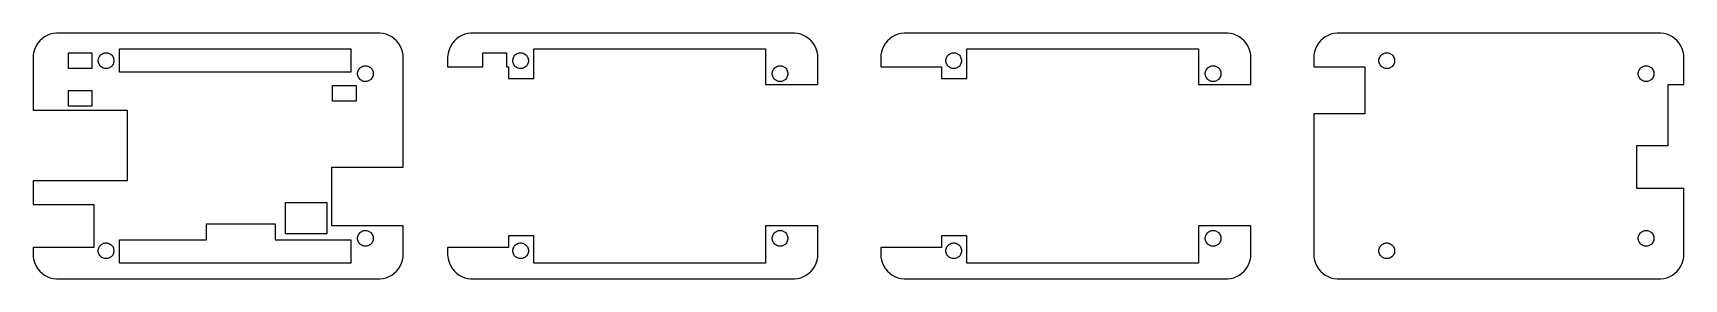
# Model space of a CAD drawing. Header units: metres. Extents: x 0 to 421, y 0 to 63.
import ezdxf

# ---------------------------------------------------------------- set-up
doc = ezdxf.new("R2010")
doc.units = ezdxf.units.M

msp = doc.modelspace()

# ---------------------------------------------------------------- linework, layer by layer
for p, q in [((0.78545, 59.3191), (0.44591, 58.5976)), ((1.21274, 59.9924), (0.78545, 59.3191)), ((1.72104, 60.6069), (1.21274, 59.9924)), ((2.30235, 61.1528), (1.72104, 60.6069)), ((2.94749, 61.6215), (2.30235, 61.1528)), ((3.6463, 62.0056), (2.94749, 61.6215)), ((4.38774, 62.2992), (3.6463, 62.0056)), ((5.16013, 62.4975), (4.38774, 62.2992)), ((5.95128, 62.5975), (5.16013, 62.4975)), ((88.4087, 62.5975), (5.95128, 62.5975)), ((89.1999, 62.4975), (88.4087, 62.5975)), ((89.9723, 62.2992), (89.1999, 62.4975)), ((90.7137, 62.0056), (89.9723, 62.2992)), ((91.4125, 61.6215), (90.7137, 62.0056)), ((92.0576, 61.1528), (91.4125, 61.6215)), ((92.6389, 60.6069), (92.0576, 61.1528)), ((93.1472, 59.9924), (92.6389, 60.6069)), ((93.5745, 59.3191), (93.1472, 59.9924)), ((93.9141, 58.5976), (93.5745, 59.3191)), ((106.445, 59.3191), (106.106, 58.5976)), ((106.873, 59.9924), (106.445, 59.3191)), ((107.381, 60.6069), (106.873, 59.9924)), ((107.962, 61.1528), (107.381, 60.6069)), ((108.607, 61.6215), (107.962, 61.1528)), ((109.306, 62.0056), (108.607, 61.6215)), ((110.048, 62.2992), (109.306, 62.0056)), ((110.82, 62.4975), (110.048, 62.2992)), ((111.611, 62.5975), (110.82, 62.4975)), ((194.069, 62.5975), (111.611, 62.5975)), ((194.86, 62.4975), (194.069, 62.5975)), ((195.632, 62.2992), (194.86, 62.4975)), ((196.374, 62.0056), (195.632, 62.2992)), ((197.072, 61.6215), (196.374, 62.0056)), ((197.718, 61.1528), (197.072, 61.6215)), ((198.299, 60.6069), (197.718, 61.1528)), ((198.807, 59.9924), (198.299, 60.6069)), ((199.235, 59.3191), (198.807, 59.9924)), ((199.574, 58.5976), (199.235, 59.3191)), ((216.805, 59.3191), (216.466, 58.5976)), ((217.233, 59.9924), (216.805, 59.3191)), ((217.741, 60.6069), (217.233, 59.9924)), ((218.322, 61.1528), (217.741, 60.6069)), ((218.967, 61.6215), (218.322, 61.1528)), ((219.666, 62.0056), (218.967, 61.6215)), ((220.408, 62.2992), (219.666, 62.0056)), ((221.18, 62.4975), (220.408, 62.2992)), ((221.971, 62.5975), (221.18, 62.4975)), ((304.429, 62.5975), (221.971, 62.5975)), ((305.22, 62.4975), (304.429, 62.5975)), ((305.992, 62.2992), (305.22, 62.4975)), ((306.734, 62.0056), (305.992, 62.2992)), ((307.432, 61.6215), (306.734, 62.0056)), ((308.078, 61.1528), (307.432, 61.6215)), ((308.659, 60.6069), (308.078, 61.1528)), ((309.167, 59.9924), (308.659, 60.6069)), ((309.595, 59.3191), (309.167, 59.9924)), ((309.934, 58.5976), (309.595, 59.3191)), ((327.165, 59.3191), (326.826, 58.5976)), ((327.593, 59.9924), (327.165, 59.3191)), ((328.101, 60.6069), (327.593, 59.9924)), ((328.682, 61.1528), (328.101, 60.6069)), ((329.327, 61.6215), (328.682, 61.1528)), ((330.026, 62.0056), (329.327, 61.6215)), ((330.768, 62.2992), (330.026, 62.0056)), ((331.54, 62.4975), (330.768, 62.2992)), ((332.331, 62.5975), (331.54, 62.4975)), ((414.789, 62.5975), (332.331, 62.5975)), ((415.58, 62.4975), (414.789, 62.5975)), ((416.352, 62.2992), (415.58, 62.4975)), ((417.094, 62.0056), (416.352, 62.2992)), ((417.792, 61.6215), (417.094, 62.0056)), ((418.438, 61.1528), (417.792, 61.6215)), ((419.019, 60.6069), (418.438, 61.1528)), ((419.527, 59.9924), (419.019, 60.6069)), ((419.955, 59.3191), (419.527, 59.9924)), ((420.294, 58.5976), (419.955, 59.3191)), ((0.05006, 57.0559), (0, 56.26)), ((0, 56.26), (0, 43)), ((0.19949, 57.8392), (0.05006, 57.0559)), ((0.44591, 58.5976), (0.19949, 57.8392)), ((9, 53.57), (9, 57.57)), ((9, 57.57), (15, 57.57)), ((15, 57.57), (15, 53.57)), ((16.61, 55.57), (16.6258, 55.8207)), ((16.6258, 55.3193), (16.61, 55.57)), ((16.6258, 55.8207), (16.6728, 56.0674)), ((16.6728, 55.0726), (16.6258, 55.3193)), ((16.6728, 56.0674), (16.7504, 56.3062)), ((16.7504, 54.8337), (16.6728, 55.0726)), ((16.7504, 56.3062), (16.8574, 56.5335)), ((16.8574, 54.6065), (16.7504, 54.8337)), ((16.8574, 56.5335), (16.992, 56.7456)), ((16.992, 56.7456), (17.1521, 56.9391)), ((17.1521, 56.9391), (17.3351, 57.111)), ((17.3351, 57.111), (17.5383, 57.2587)), ((17.5383, 57.2587), (17.7584, 57.3797)), ((17.7584, 57.3797), (17.992, 57.4721)), ((17.992, 57.4721), (18.2352, 57.5346)), ((18.2352, 57.5346), (18.4844, 57.566)), ((18.4844, 57.566), (18.7356, 57.566)), ((18.7356, 57.566), (18.9848, 57.5346)), ((18.9848, 57.5346), (19.228, 57.4721)), ((19.228, 57.4721), (19.4615, 57.3797)), ((19.4615, 57.3797), (19.6816, 57.2587)), ((19.6816, 57.2587), (19.8848, 57.111)), ((19.8848, 57.111), (20.0679, 56.9391)), ((20.0679, 56.9391), (20.228, 56.7456)), ((20.228, 56.7456), (20.3626, 56.5335)), ((20.3626, 56.5335), (20.4695, 56.3062)), ((20.4695, 54.8337), (20.3626, 54.6065)), ((20.4695, 56.3062), (20.5472, 56.0674)), ((20.5472, 55.0726), (20.4695, 54.8337)), ((20.5472, 56.0674), (20.5942, 55.8207)), ((20.5942, 55.3193), (20.5472, 55.0726)), ((20.5942, 55.8207), (20.61, 55.57)), ((20.61, 55.57), (20.5942, 55.3193)), ((22, 52.61), (22, 58.61)), ((22, 58.61), (81, 58.61)), ((81, 58.61), (81, 52.61)), ((94.1605, 57.8392), (93.9141, 58.5976)), ((94.3099, 57.0559), (94.1605, 57.8392)), ((94.36, 56.26), (94.3099, 57.0559)), ((94.36, 28.5), (94.36, 56.26)), ((105.71, 57.0559), (105.66, 56.26)), ((105.66, 56.26), (105.66, 54)), ((105.859, 57.8392), (105.71, 57.0559)), ((106.106, 58.5976), (105.859, 57.8392)), ((114.66, 54), (114.66, 57.57)), ((114.66, 57.57), (120.66, 57.57)), ((120.66, 57.57), (120.66, 54)), ((122.27, 55.57), (122.286, 55.8207)), ((122.286, 55.3193), (122.27, 55.57)), ((122.286, 55.8207), (122.333, 56.0674)), ((122.333, 55.0726), (122.286, 55.3193)), ((122.333, 56.0674), (122.41, 56.3062)), ((122.41, 54.8337), (122.333, 55.0726)), ((122.41, 56.3062), (122.517, 56.5335)), ((122.517, 54.6065), (122.41, 54.8337)), ((122.517, 56.5335), (122.652, 56.7456)), ((122.652, 56.7456), (122.812, 56.9391)), ((122.812, 56.9391), (122.995, 57.111)), ((122.995, 57.111), (123.198, 57.2587)), ((123.198, 57.2587), (123.418, 57.3797)), ((123.418, 57.3797), (123.652, 57.4721)), ((123.652, 57.4721), (123.895, 57.5346)), ((123.895, 57.5346), (124.144, 57.566)), ((124.144, 57.566), (124.396, 57.566)), ((124.396, 57.566), (124.645, 57.5346)), ((124.645, 57.5346), (124.888, 57.4721)), ((124.888, 57.4721), (125.122, 57.3797)), ((125.122, 57.3797), (125.342, 57.2587)), ((125.342, 57.2587), (125.545, 57.111)), ((125.545, 57.111), (125.728, 56.9391)), ((125.728, 56.9391), (125.888, 56.7456)), ((125.888, 56.7456), (126.023, 56.5335)), ((126.023, 56.5335), (126.13, 56.3062)), ((126.13, 54.8337), (126.023, 54.6065)), ((126.13, 56.3062), (126.207, 56.0674)), ((126.207, 55.0726), (126.13, 54.8337)), ((126.207, 56.0674), (126.254, 55.8207)), ((126.254, 55.3193), (126.207, 55.0726)), ((126.254, 55.8207), (126.27, 55.57)), ((126.27, 55.57), (126.254, 55.3193)), ((127.66, 51), (127.66, 58.61)), ((127.66, 58.61), (186.66, 58.61)), ((186.66, 58.61), (186.66, 49.5)), ((199.82, 57.8392), (199.574, 58.5976)), ((199.97, 57.0559), (199.82, 57.8392)), ((200.02, 56.26), (199.97, 57.0559)), ((200.02, 49.5), (200.02, 56.26)), ((216.07, 57.0559), (216.02, 56.26)), ((216.02, 56.26), (216.02, 54)), ((216.219, 57.8392), (216.07, 57.0559)), ((216.466, 58.5976), (216.219, 57.8392)), ((232.63, 55.57), (232.646, 55.8207)), ((232.646, 55.3193), (232.63, 55.57)), ((232.646, 55.8207), (232.693, 56.0674)), ((232.693, 55.0726), (232.646, 55.3193)), ((232.693, 56.0674), (232.77, 56.3062)), ((232.77, 54.8337), (232.693, 55.0726)), ((232.77, 56.3062), (232.877, 56.5335)), ((232.877, 54.6065), (232.77, 54.8337)), ((232.877, 56.5335), (233.012, 56.7456)), ((233.012, 56.7456), (233.172, 56.9391)), ((233.172, 56.9391), (233.355, 57.111)), ((233.355, 57.111), (233.558, 57.2587)), ((233.558, 57.2587), (233.778, 57.3797)), ((233.778, 57.3797), (234.012, 57.4721)), ((234.012, 57.4721), (234.255, 57.5346)), ((234.255, 57.5346), (234.504, 57.566)), ((234.504, 57.566), (234.756, 57.566)), ((234.756, 57.566), (235.005, 57.5346)), ((235.005, 57.5346), (235.248, 57.4721)), ((235.248, 57.4721), (235.482, 57.3797)), ((235.482, 57.3797), (235.702, 57.2587)), ((235.702, 57.2587), (235.905, 57.111)), ((235.905, 57.111), (236.088, 56.9391)), ((236.088, 56.9391), (236.248, 56.7456)), ((236.248, 56.7456), (236.383, 56.5335)), ((236.383, 56.5335), (236.49, 56.3062)), ((236.49, 54.8337), (236.383, 54.6065)), ((236.49, 56.3062), (236.567, 56.0674)), ((236.567, 55.0726), (236.49, 54.8337)), ((236.567, 56.0674), (236.614, 55.8207)), ((236.614, 55.3193), (236.567, 55.0726)), ((236.614, 55.8207), (236.63, 55.57)), ((236.63, 55.57), (236.614, 55.3193)), ((238.02, 51), (238.02, 58.61)), ((238.02, 58.61), (297.02, 58.61)), ((297.02, 58.61), (297.02, 49.5)), ((310.18, 57.8392), (309.934, 58.5976)), ((310.33, 57.0559), (310.18, 57.8392)), ((310.38, 56.26), (310.33, 57.0559)), ((310.38, 49.5), (310.38, 56.26)), ((326.43, 57.0559), (326.38, 56.26)), ((326.38, 56.26), (326.38, 54)), ((326.579, 57.8392), (326.43, 57.0559)), ((326.826, 58.5976), (326.579, 57.8392)), ((342.99, 55.57), (343.006, 55.8207)), ((343.006, 55.3193), (342.99, 55.57)), ((343.006, 55.8207), (343.053, 56.0674)), ((343.053, 55.0726), (343.006, 55.3193)), ((343.053, 56.0674), (343.13, 56.3062)), ((343.13, 54.8337), (343.053, 55.0726)), ((343.13, 56.3062), (343.237, 56.5335)), ((343.237, 54.6065), (343.13, 54.8337)), ((343.237, 56.5335), (343.372, 56.7456)), ((343.372, 56.7456), (343.532, 56.9391)), ((343.532, 56.9391), (343.715, 57.111)), ((343.715, 57.111), (343.918, 57.2587)), ((343.918, 57.2587), (344.138, 57.3797)), ((344.138, 57.3797), (344.372, 57.4721)), ((344.372, 57.4721), (344.615, 57.5346)), ((344.615, 57.5346), (344.864, 57.566)), ((344.864, 57.566), (345.116, 57.566)), ((345.116, 57.566), (345.365, 57.5346)), ((345.365, 57.5346), (345.608, 57.4721)), ((345.608, 57.4721), (345.842, 57.3797)), ((345.842, 57.3797), (346.062, 57.2587)), ((346.062, 57.2587), (346.265, 57.111)), ((346.265, 57.111), (346.448, 56.9391)), ((346.448, 56.9391), (346.608, 56.7456)), ((346.608, 56.7456), (346.743, 56.5335)), ((346.743, 56.5335), (346.85, 56.3062)), ((346.85, 54.8337), (346.743, 54.6065)), ((346.85, 56.3062), (346.927, 56.0674)), ((346.927, 55.0726), (346.85, 54.8337)), ((346.927, 56.0674), (346.974, 55.8207)), ((346.974, 55.3193), (346.927, 55.0726)), ((346.974, 55.8207), (346.99, 55.57)), ((346.99, 55.57), (346.974, 55.3193)), ((420.54, 57.8392), (420.294, 58.5976)), ((420.69, 57.0559), (420.54, 57.8392)), ((420.74, 56.26), (420.69, 57.0559)), ((420.74, 49.5), (420.74, 56.26)), ((15, 53.57), (9, 53.57)), ((16.992, 54.3944), (16.8574, 54.6065)), ((17.1521, 54.2009), (16.992, 54.3944)), ((17.3351, 54.029), (17.1521, 54.2009)), ((17.5383, 53.8813), (17.3351, 54.029)), ((17.7584, 53.7603), (17.5383, 53.8813)), ((17.992, 53.6679), (17.7584, 53.7603)), ((18.2352, 53.6054), (17.992, 53.6679)), ((18.4844, 53.5739), (18.2352, 53.6054)), ((18.7356, 53.5739), (18.4844, 53.5739)), ((18.9848, 53.6054), (18.7356, 53.5739)), ((19.228, 53.6679), (18.9848, 53.6054)), ((19.4615, 53.7603), (19.228, 53.6679)), ((19.6816, 53.8813), (19.4615, 53.7603)), ((19.8848, 54.029), (19.6816, 53.8813)), ((20.0679, 54.2009), (19.8848, 54.029)), ((20.228, 54.3944), (20.0679, 54.2009)), ((20.3626, 54.6065), (20.228, 54.3944)), ((81, 52.61), (22, 52.61)), ((82.71, 52.26), (82.7258, 52.5107)), ((82.7258, 52.0093), (82.71, 52.26)), ((82.7258, 52.5107), (82.7728, 52.7574)), ((82.7728, 51.7626), (82.7258, 52.0093)), ((82.7728, 52.7574), (82.8504, 52.9962)), ((82.8504, 51.5237), (82.7728, 51.7626)), ((82.8504, 52.9962), (82.9574, 53.2235)), ((82.9574, 51.2965), (82.8504, 51.5237)), ((82.9574, 53.2235), (83.092, 53.4356)), ((83.092, 51.0844), (82.9574, 51.2965)), ((83.092, 53.4356), (83.2521, 53.6291)), ((83.2521, 50.8909), (83.092, 51.0844)), ((83.2521, 53.6291), (83.4352, 53.801)), ((83.4352, 50.719), (83.2521, 50.8909)), ((83.4352, 53.801), (83.6383, 53.9487)), ((83.6383, 50.5713), (83.4352, 50.719)), ((83.6383, 53.9487), (83.8584, 54.0696)), ((83.8584, 50.4503), (83.6383, 50.5713)), ((83.8584, 54.0696), (84.092, 54.1621)), ((84.092, 54.1621), (84.3352, 54.2246)), ((84.3352, 54.2246), (84.5844, 54.256)), ((84.5844, 54.256), (84.8356, 54.256)), ((84.8356, 54.256), (85.0848, 54.2246)), ((85.0848, 54.2246), (85.328, 54.1621)), ((85.328, 54.1621), (85.5616, 54.0696)), ((85.5616, 54.0696), (85.7816, 53.9487)), ((85.7816, 50.5713), (85.5616, 50.4503)), ((85.7816, 53.9487), (85.9848, 53.801)), ((85.9848, 50.719), (85.7816, 50.5713)), ((85.9848, 53.801), (86.1679, 53.6291)), ((86.1679, 50.8909), (85.9848, 50.719)), ((86.1679, 53.6291), (86.328, 53.4356)), ((86.328, 51.0844), (86.1679, 50.8909)), ((86.328, 53.4356), (86.4626, 53.2235)), ((86.4626, 51.2965), (86.328, 51.0844)), ((86.4626, 53.2235), (86.5695, 52.9962)), ((86.5695, 51.5237), (86.4626, 51.2965)), ((86.5695, 52.9962), (86.6472, 52.7574)), ((86.6472, 51.7626), (86.5695, 51.5237)), ((86.6472, 52.7574), (86.6942, 52.5107)), ((86.6942, 52.0093), (86.6472, 51.7626)), ((86.6942, 52.5107), (86.71, 52.26)), ((86.71, 52.26), (86.6942, 52.0093)), ((105.66, 54), (114.66, 54)), ((120.66, 54), (121.16, 54)), ((121.16, 54), (121.16, 51)), ((121.16, 51), (127.66, 51)), ((122.652, 54.3944), (122.517, 54.6065)), ((122.812, 54.2009), (122.652, 54.3944)), ((122.995, 54.029), (122.812, 54.2009)), ((123.198, 53.8813), (122.995, 54.029)), ((123.418, 53.7603), (123.198, 53.8813)), ((123.652, 53.6679), (123.418, 53.7603)), ((123.895, 53.6054), (123.652, 53.6679)), ((124.144, 53.5739), (123.895, 53.6054)), ((124.396, 53.5739), (124.144, 53.5739)), ((124.645, 53.6054), (124.396, 53.5739)), ((124.888, 53.6679), (124.645, 53.6054)), ((125.122, 53.7603), (124.888, 53.6679)), ((125.342, 53.8813), (125.122, 53.7603)), ((125.545, 54.029), (125.342, 53.8813)), ((125.728, 54.2009), (125.545, 54.029)), ((125.888, 54.3944), (125.728, 54.2009)), ((126.023, 54.6065), (125.888, 54.3944)), ((188.37, 52.26), (188.386, 52.5107)), ((188.386, 52.0093), (188.37, 52.26)), ((188.386, 52.5107), (188.433, 52.7574)), ((188.433, 51.7626), (188.386, 52.0093)), ((188.433, 52.7574), (188.51, 52.9962)), ((188.51, 51.5237), (188.433, 51.7626)), ((188.51, 52.9962), (188.617, 53.2235)), ((188.617, 51.2965), (188.51, 51.5237)), ((188.617, 53.2235), (188.752, 53.4356)), ((188.752, 51.0844), (188.617, 51.2965)), ((188.752, 53.4356), (188.912, 53.6291)), ((188.912, 50.8909), (188.752, 51.0844)), ((188.912, 53.6291), (189.095, 53.801)), ((189.095, 50.719), (188.912, 50.8909)), ((189.095, 53.801), (189.298, 53.9487)), ((189.298, 50.5713), (189.095, 50.719)), ((189.298, 53.9487), (189.518, 54.0696)), ((189.518, 50.4503), (189.298, 50.5713)), ((189.518, 54.0696), (189.752, 54.1621)), ((189.752, 54.1621), (189.995, 54.2246)), ((189.995, 54.2246), (190.244, 54.256)), ((190.244, 54.256), (190.496, 54.256)), ((190.496, 54.256), (190.745, 54.2246)), ((190.745, 54.2246), (190.988, 54.1621)), ((190.988, 54.1621), (191.222, 54.0696)), ((191.222, 54.0696), (191.442, 53.9487)), ((191.442, 50.5713), (191.222, 50.4503)), ((191.442, 53.9487), (191.645, 53.801)), ((191.645, 50.719), (191.442, 50.5713)), ((191.645, 53.801), (191.828, 53.6291)), ((191.828, 50.8909), (191.645, 50.719)), ((191.828, 53.6291), (191.988, 53.4356)), ((191.988, 51.0844), (191.828, 50.8909)), ((191.988, 53.4356), (192.123, 53.2235)), ((192.123, 51.2965), (191.988, 51.0844)), ((192.123, 53.2235), (192.23, 52.9962)), ((192.23, 51.5237), (192.123, 51.2965)), ((192.23, 52.9962), (192.307, 52.7574)), ((192.307, 51.7626), (192.23, 51.5237)), ((192.307, 52.7574), (192.354, 52.5107)), ((192.354, 52.0093), (192.307, 51.7626)), ((192.354, 52.5107), (192.37, 52.26)), ((192.37, 52.26), (192.354, 52.0093)), ((216.02, 54), (231.52, 54)), ((231.52, 54), (231.52, 51)), ((231.52, 51), (238.02, 51)), ((233.012, 54.3944), (232.877, 54.6065)), ((233.172, 54.2009), (233.012, 54.3944)), ((233.355, 54.029), (233.172, 54.2009)), ((233.558, 53.8813), (233.355, 54.029)), ((233.778, 53.7603), (233.558, 53.8813)), ((234.012, 53.6679), (233.778, 53.7603)), ((234.255, 53.6054), (234.012, 53.6679)), ((234.504, 53.5739), (234.255, 53.6054)), ((234.756, 53.5739), (234.504, 53.5739)), ((235.005, 53.6054), (234.756, 53.5739)), ((235.248, 53.6679), (235.005, 53.6054)), ((235.482, 53.7603), (235.248, 53.6679)), ((235.702, 53.8813), (235.482, 53.7603)), ((235.905, 54.029), (235.702, 53.8813)), ((236.088, 54.2009), (235.905, 54.029)), ((236.248, 54.3944), (236.088, 54.2009)), ((236.383, 54.6065), (236.248, 54.3944)), ((298.73, 52.26), (298.746, 52.5107)), ((298.746, 52.0093), (298.73, 52.26)), ((298.746, 52.5107), (298.793, 52.7574)), ((298.793, 51.7626), (298.746, 52.0093)), ((298.793, 52.7574), (298.87, 52.9962)), ((298.87, 51.5237), (298.793, 51.7626)), ((298.87, 52.9962), (298.977, 53.2235)), ((298.977, 51.2965), (298.87, 51.5237)), ((298.977, 53.2235), (299.112, 53.4356)), ((299.112, 51.0844), (298.977, 51.2965)), ((299.112, 53.4356), (299.272, 53.6291)), ((299.272, 50.8909), (299.112, 51.0844)), ((299.272, 53.6291), (299.455, 53.801)), ((299.455, 50.719), (299.272, 50.8909)), ((299.455, 53.801), (299.658, 53.9487)), ((299.658, 50.5713), (299.455, 50.719)), ((299.658, 53.9487), (299.878, 54.0696)), ((299.878, 50.4503), (299.658, 50.5713)), ((299.878, 54.0696), (300.112, 54.1621)), ((300.112, 54.1621), (300.355, 54.2246)), ((300.355, 54.2246), (300.604, 54.256)), ((300.604, 54.256), (300.856, 54.256)), ((300.856, 54.256), (301.105, 54.2246)), ((301.105, 54.2246), (301.348, 54.1621)), ((301.348, 54.1621), (301.582, 54.0696)), ((301.582, 54.0696), (301.802, 53.9487)), ((301.802, 50.5713), (301.582, 50.4503)), ((301.802, 53.9487), (302.005, 53.801)), ((302.005, 50.719), (301.802, 50.5713)), ((302.005, 53.801), (302.188, 53.6291)), ((302.188, 50.8909), (302.005, 50.719)), ((302.188, 53.6291), (302.348, 53.4356)), ((302.348, 51.0844), (302.188, 50.8909)), ((302.348, 53.4356), (302.483, 53.2235)), ((302.483, 51.2965), (302.348, 51.0844)), ((302.483, 53.2235), (302.59, 52.9962)), ((302.59, 51.5237), (302.483, 51.2965)), ((302.59, 52.9962), (302.667, 52.7574)), ((302.667, 51.7626), (302.59, 51.5237)), ((302.667, 52.7574), (302.714, 52.5107)), ((302.714, 52.0093), (302.667, 51.7626)), ((302.714, 52.5107), (302.73, 52.26)), ((302.73, 52.26), (302.714, 52.0093)), ((326.38, 54), (339.38, 54)), ((339.38, 54), (339.38, 42)), ((343.372, 54.3944), (343.237, 54.6065)), ((343.532, 54.2009), (343.372, 54.3944)), ((343.715, 54.029), (343.532, 54.2009)), ((343.918, 53.8813), (343.715, 54.029)), ((344.138, 53.7603), (343.918, 53.8813)), ((344.372, 53.6679), (344.138, 53.7603)), ((344.615, 53.6054), (344.372, 53.6679)), ((344.864, 53.5739), (344.615, 53.6054)), ((345.116, 53.5739), (344.864, 53.5739)), ((345.365, 53.6054), (345.116, 53.5739)), ((345.608, 53.6679), (345.365, 53.6054)), ((345.842, 53.7603), (345.608, 53.6679)), ((346.062, 53.8813), (345.842, 53.7603)), ((346.265, 54.029), (346.062, 53.8813)), ((346.448, 54.2009), (346.265, 54.029)), ((346.608, 54.3944), (346.448, 54.2009)), ((346.743, 54.6065), (346.608, 54.3944)), ((409.09, 52.26), (409.106, 52.5107)), ((409.106, 52.0093), (409.09, 52.26)), ((409.106, 52.5107), (409.153, 52.7574)), ((409.153, 51.7626), (409.106, 52.0093)), ((409.153, 52.7574), (409.23, 52.9962)), ((409.23, 51.5237), (409.153, 51.7626)), ((409.23, 52.9962), (409.337, 53.2235)), ((409.337, 51.2965), (409.23, 51.5237)), ((409.337, 53.2235), (409.472, 53.4356)), ((409.472, 51.0844), (409.337, 51.2965)), ((409.472, 53.4356), (409.632, 53.6291)), ((409.632, 50.8909), (409.472, 51.0844)), ((409.632, 53.6291), (409.815, 53.801)), ((409.815, 50.719), (409.632, 50.8909)), ((409.815, 53.801), (410.018, 53.9487)), ((410.018, 50.5713), (409.815, 50.719)), ((410.018, 53.9487), (410.238, 54.0696)), ((410.238, 50.4503), (410.018, 50.5713)), ((410.238, 54.0696), (410.472, 54.1621)), ((410.472, 54.1621), (410.715, 54.2246)), ((410.715, 54.2246), (410.964, 54.256)), ((410.964, 54.256), (411.216, 54.256)), ((411.216, 54.256), (411.465, 54.2246)), ((411.465, 54.2246), (411.708, 54.1621)), ((411.708, 54.1621), (411.942, 54.0696)), ((411.942, 54.0696), (412.162, 53.9487)), ((412.162, 50.5713), (411.942, 50.4503)), ((412.162, 53.9487), (412.365, 53.801)), ((412.365, 50.719), (412.162, 50.5713)), ((412.365, 53.801), (412.548, 53.6291)), ((412.548, 50.8909), (412.365, 50.719)), ((412.548, 53.6291), (412.708, 53.4356)), ((412.708, 51.0844), (412.548, 50.8909)), ((412.708, 53.4356), (412.843, 53.2235)), ((412.843, 51.2965), (412.708, 51.0844)), ((412.843, 53.2235), (412.95, 52.9962)), ((412.95, 51.5237), (412.843, 51.2965)), ((412.95, 52.9962), (413.027, 52.7574)), ((413.027, 51.7626), (412.95, 51.5237)), ((413.027, 52.7574), (413.074, 52.5107)), ((413.074, 52.0093), (413.027, 51.7626)), ((413.074, 52.5107), (413.09, 52.26)), ((413.09, 52.26), (413.074, 52.0093)), ((9, 44), (9, 48)), ((9, 48), (15, 48)), ((15, 48), (15, 44)), ((76.36, 45.25), (76.36, 49.25)), ((76.36, 49.25), (82.36, 49.25)), ((82.36, 49.25), (82.36, 45.25)), ((84.092, 50.3579), (83.8584, 50.4503)), ((84.3352, 50.2954), (84.092, 50.3579)), ((84.5844, 50.2639), (84.3352, 50.2954)), ((84.8356, 50.2639), (84.5844, 50.2639)), ((85.0848, 50.2954), (84.8356, 50.2639)), ((85.328, 50.3579), (85.0848, 50.2954)), ((85.5616, 50.4503), (85.328, 50.3579)), ((186.66, 49.5), (200.02, 49.5)), ((189.752, 50.3579), (189.518, 50.4503)), ((189.995, 50.2954), (189.752, 50.3579)), ((190.244, 50.2639), (189.995, 50.2954)), ((190.496, 50.2639), (190.244, 50.2639)), ((190.745, 50.2954), (190.496, 50.2639)), ((190.988, 50.3579), (190.745, 50.2954)), ((191.222, 50.4503), (190.988, 50.3579)), ((297.02, 49.5), (310.38, 49.5)), ((300.112, 50.3579), (299.878, 50.4503)), ((300.355, 50.2954), (300.112, 50.3579)), ((300.604, 50.2639), (300.355, 50.2954)), ((300.856, 50.2639), (300.604, 50.2639)), ((301.105, 50.2954), (300.856, 50.2639)), ((301.348, 50.3579), (301.105, 50.2954)), ((301.582, 50.4503), (301.348, 50.3579)), ((410.472, 50.3579), (410.238, 50.4503)), ((410.715, 50.2954), (410.472, 50.3579)), ((410.964, 50.2639), (410.715, 50.2954)), ((411.216, 50.2639), (410.964, 50.2639)), ((411.465, 50.2954), (411.216, 50.2639)), ((411.708, 50.3579), (411.465, 50.2954)), ((411.942, 50.4503), (411.708, 50.3579)), ((416.74, 34), (416.74, 49.5)), ((416.74, 49.5), (420.74, 49.5)), ((0, 43), (24, 43)), ((15, 44), (9, 44)), ((24, 43), (24, 25)), ((82.36, 45.25), (76.36, 45.25)), ((339.38, 42), (326.38, 42)), ((326.38, 42), (326.38, 6.34999)), ((408.74, 23), (408.74, 34)), ((408.74, 34), (416.74, 34)), ((76.11, 13.5), (76.11, 28.5)), ((76.11, 28.5), (94.36, 28.5)), ((24, 25), (0, 25)), ((0, 25), (0, 19)), ((420.74, 23), (408.74, 23)), ((420.74, 6.34999), (420.74, 23)), ((0, 19), (15.5, 19)), ((15.5, 19), (15.5, 7.99998)), ((64.36, 11.5), (64.36, 19.5)), ((64.36, 19.5), (74.86, 19.5)), ((74.86, 19.5), (74.86, 11.5)), ((44.185, 10), (44.185, 14)), ((44.185, 14), (61.685, 14)), ((61.685, 14), (61.685, 10)), ((94.36, 13.5), (76.11, 13.5)), ((94.36, 6.34999), (94.36, 13.5)), ((200.02, 13.5), (186.66, 13.5)), ((186.66, 13.5), (186.66, 4)), ((200.02, 6.34999), (200.02, 13.5)), ((310.38, 13.5), (297.02, 13.5)), ((297.02, 13.5), (297.02, 4)), ((310.38, 6.34999), (310.38, 13.5)), ((16.992, 8.35556), (17.1521, 8.54909)), ((17.1521, 8.54909), (17.3351, 8.72102)), ((17.3351, 8.72102), (17.5383, 8.86865)), ((17.5383, 8.86865), (17.7584, 8.98964)), ((17.7584, 8.98964), (17.992, 9.08211)), ((17.992, 9.08211), (18.2352, 9.14456)), ((18.2352, 9.14456), (18.4844, 9.17604)), ((18.4844, 9.17604), (18.7356, 9.17604)), ((18.7356, 9.17604), (18.9848, 9.14456)), ((18.9848, 9.14456), (19.228, 9.08211)), ((19.228, 9.08211), (19.4615, 8.98964)), ((19.4615, 8.98964), (19.6816, 8.86865)), ((19.6816, 8.86865), (19.8848, 8.72102)), ((19.8848, 8.72102), (20.0679, 8.54909)), ((20.0679, 8.54909), (20.228, 8.35556)), ((22, 4), (22, 10)), ((22, 10), (44.185, 10)), ((61.685, 10), (81, 10)), ((74.86, 11.5), (64.36, 11.5)), ((81, 10), (81, 4)), ((82.71, 10.35), (82.7258, 10.6007)), ((82.7258, 10.0993), (82.71, 10.35)), ((82.7258, 10.6007), (82.7728, 10.8474)), ((82.7728, 9.85262), (82.7258, 10.0993)), ((82.7728, 10.8474), (82.8504, 11.0862)), ((82.8504, 9.61374), (82.7728, 9.85262)), ((82.8504, 11.0862), (82.9574, 11.3135)), ((82.9574, 9.38649), (82.8504, 9.61374)), ((82.9574, 11.3135), (83.092, 11.5256)), ((83.092, 9.17442), (82.9574, 9.38649)), ((83.092, 11.5256), (83.2521, 11.7191)), ((83.2521, 8.9809), (83.092, 9.17442)), ((83.2521, 11.7191), (83.4352, 11.891)), ((83.4352, 8.80896), (83.2521, 8.9809)), ((83.4352, 11.891), (83.6383, 12.0387)), ((83.6383, 8.66133), (83.4352, 8.80896)), ((83.6383, 12.0387), (83.8584, 12.1597)), ((83.8584, 8.54034), (83.6383, 8.66133)), ((83.8584, 12.1597), (84.092, 12.2521)), ((84.092, 8.44788), (83.8584, 8.54034)), ((84.092, 12.2521), (84.3352, 12.3146)), ((84.3352, 8.38542), (84.092, 8.44788)), ((84.3352, 12.3146), (84.5844, 12.346)), ((84.5844, 12.346), (84.8356, 12.346)), ((84.8356, 12.346), (85.0848, 12.3146)), ((85.0848, 12.3146), (85.328, 12.2521)), ((85.328, 8.44788), (85.0848, 8.38542)), ((85.328, 12.2521), (85.5616, 12.1597)), ((85.5616, 8.54034), (85.328, 8.44788)), ((85.5616, 12.1597), (85.7816, 12.0387)), ((85.7816, 8.66133), (85.5616, 8.54034)), ((85.7816, 12.0387), (85.9848, 11.891)), ((85.9848, 8.80896), (85.7816, 8.66133)), ((85.9848, 11.891), (86.1679, 11.7191)), ((86.1679, 8.9809), (85.9848, 8.80896)), ((86.1679, 11.7191), (86.328, 11.5256)), ((86.328, 9.17442), (86.1679, 8.9809)), ((86.328, 11.5256), (86.4626, 11.3135)), ((86.4626, 9.38649), (86.328, 9.17442)), ((86.4626, 11.3135), (86.5695, 11.0862)), ((86.5695, 9.61374), (86.4626, 9.38649)), ((86.5695, 11.0862), (86.6472, 10.8474)), ((86.6472, 9.85262), (86.5695, 9.61374)), ((86.6472, 10.8474), (86.6942, 10.6007)), ((86.6942, 10.0993), (86.6472, 9.85262)), ((86.6942, 10.6007), (86.71, 10.35)), ((86.71, 10.35), (86.6942, 10.0993)), ((127.66, 11), (121.16, 11)), ((121.16, 11), (121.16, 7.99998)), ((122.652, 8.35556), (122.812, 8.54909)), ((122.812, 8.54909), (122.995, 8.72102)), ((122.995, 8.72102), (123.198, 8.86865)), ((123.198, 8.86865), (123.418, 8.98964)), ((123.418, 8.98964), (123.652, 9.08211)), ((123.652, 9.08211), (123.895, 9.14456)), ((123.895, 9.14456), (124.144, 9.17604)), ((124.144, 9.17604), (124.396, 9.17604)), ((124.396, 9.17604), (124.645, 9.14456)), ((124.645, 9.14456), (124.888, 9.08211)), ((124.888, 9.08211), (125.122, 8.98964)), ((125.122, 8.98964), (125.342, 8.86865)), ((125.342, 8.86865), (125.545, 8.72102)), ((125.545, 8.72102), (125.728, 8.54909)), ((125.728, 8.54909), (125.888, 8.35556)), ((127.66, 4), (127.66, 11)), ((188.37, 10.35), (188.386, 10.6007)), ((188.386, 10.0993), (188.37, 10.35)), ((188.386, 10.6007), (188.433, 10.8474)), ((188.433, 9.85262), (188.386, 10.0993)), ((188.433, 10.8474), (188.51, 11.0862)), ((188.51, 9.61374), (188.433, 9.85262)), ((188.51, 11.0862), (188.617, 11.3135)), ((188.617, 9.38649), (188.51, 9.61374)), ((188.617, 11.3135), (188.752, 11.5256)), ((188.752, 9.17442), (188.617, 9.38649)), ((188.752, 11.5256), (188.912, 11.7191)), ((188.912, 8.9809), (188.752, 9.17442)), ((188.912, 11.7191), (189.095, 11.891)), ((189.095, 8.80896), (188.912, 8.9809)), ((189.095, 11.891), (189.298, 12.0387)), ((189.298, 8.66133), (189.095, 8.80896)), ((189.298, 12.0387), (189.518, 12.1597)), ((189.518, 8.54034), (189.298, 8.66133)), ((189.518, 12.1597), (189.752, 12.2521)), ((189.752, 8.44788), (189.518, 8.54034)), ((189.752, 12.2521), (189.995, 12.3146)), ((189.995, 8.38542), (189.752, 8.44788)), ((189.995, 12.3146), (190.244, 12.346)), ((190.244, 12.346), (190.496, 12.346)), ((190.496, 12.346), (190.745, 12.3146)), ((190.745, 12.3146), (190.988, 12.2521)), ((190.988, 8.44788), (190.745, 8.38542)), ((190.988, 12.2521), (191.222, 12.1597)), ((191.222, 8.54034), (190.988, 8.44788)), ((191.222, 12.1597), (191.442, 12.0387)), ((191.442, 8.66133), (191.222, 8.54034)), ((191.442, 12.0387), (191.645, 11.891)), ((191.645, 8.80896), (191.442, 8.66133)), ((191.645, 11.891), (191.828, 11.7191)), ((191.828, 8.9809), (191.645, 8.80896)), ((191.828, 11.7191), (191.988, 11.5256)), ((191.988, 9.17442), (191.828, 8.9809)), ((191.988, 11.5256), (192.123, 11.3135)), ((192.123, 9.38649), (191.988, 9.17442)), ((192.123, 11.3135), (192.23, 11.0862)), ((192.23, 9.61374), (192.123, 9.38649)), ((192.23, 11.0862), (192.307, 10.8474)), ((192.307, 9.85262), (192.23, 9.61374)), ((192.307, 10.8474), (192.354, 10.6007)), ((192.354, 10.0993), (192.307, 9.85262)), ((192.354, 10.6007), (192.37, 10.35)), ((192.37, 10.35), (192.354, 10.0993)), ((238.02, 11), (231.52, 11)), ((231.52, 11), (231.52, 7.99998)), ((233.012, 8.35556), (233.172, 8.54909)), ((233.172, 8.54909), (233.355, 8.72102)), ((233.355, 8.72102), (233.558, 8.86865)), ((233.558, 8.86865), (233.778, 8.98964)), ((233.778, 8.98964), (234.012, 9.08211)), ((234.012, 9.08211), (234.255, 9.14456)), ((234.255, 9.14456), (234.504, 9.17604)), ((234.504, 9.17604), (234.756, 9.17604)), ((234.756, 9.17604), (235.005, 9.14456)), ((235.005, 9.14456), (235.248, 9.08211)), ((235.248, 9.08211), (235.482, 8.98964)), ((235.482, 8.98964), (235.702, 8.86865)), ((235.702, 8.86865), (235.905, 8.72102)), ((235.905, 8.72102), (236.088, 8.54909)), ((236.088, 8.54909), (236.248, 8.35556)), ((238.02, 4), (238.02, 11)), ((298.73, 10.35), (298.746, 10.6007)), ((298.746, 10.0993), (298.73, 10.35)), ((298.746, 10.6007), (298.793, 10.8474)), ((298.793, 9.85262), (298.746, 10.0993)), ((298.793, 10.8474), (298.87, 11.0862)), ((298.87, 9.61374), (298.793, 9.85262)), ((298.87, 11.0862), (298.977, 11.3135)), ((298.977, 9.38649), (298.87, 9.61374)), ((298.977, 11.3135), (299.112, 11.5256)), ((299.112, 9.17442), (298.977, 9.38649)), ((299.112, 11.5256), (299.272, 11.7191)), ((299.272, 8.9809), (299.112, 9.17442)), ((299.272, 11.7191), (299.455, 11.891)), ((299.455, 8.80896), (299.272, 8.9809)), ((299.455, 11.891), (299.658, 12.0387)), ((299.658, 8.66133), (299.455, 8.80896)), ((299.658, 12.0387), (299.878, 12.1597)), ((299.878, 8.54034), (299.658, 8.66133)), ((299.878, 12.1597), (300.112, 12.2521)), ((300.112, 8.44788), (299.878, 8.54034)), ((300.112, 12.2521), (300.355, 12.3146)), ((300.355, 8.38542), (300.112, 8.44788)), ((300.355, 12.3146), (300.604, 12.346)), ((300.604, 12.346), (300.856, 12.346)), ((300.856, 12.346), (301.105, 12.3146)), ((301.105, 12.3146), (301.348, 12.2521)), ((301.348, 8.44788), (301.105, 8.38542)), ((301.348, 12.2521), (301.582, 12.1597)), ((301.582, 8.54034), (301.348, 8.44788)), ((301.582, 12.1597), (301.802, 12.0387)), ((301.802, 8.66133), (301.582, 8.54034)), ((301.802, 12.0387), (302.005, 11.891)), ((302.005, 8.80896), (301.802, 8.66133)), ((302.005, 11.891), (302.188, 11.7191)), ((302.188, 8.9809), (302.005, 8.80896)), ((302.188, 11.7191), (302.348, 11.5256)), ((302.348, 9.17442), (302.188, 8.9809)), ((302.348, 11.5256), (302.483, 11.3135)), ((302.483, 9.38649), (302.348, 9.17442)), ((302.483, 11.3135), (302.59, 11.0862)), ((302.59, 9.61374), (302.483, 9.38649)), ((302.59, 11.0862), (302.667, 10.8474)), ((302.667, 9.85262), (302.59, 9.61374)), ((302.667, 10.8474), (302.714, 10.6007)), ((302.714, 10.0993), (302.667, 9.85262)), ((302.714, 10.6007), (302.73, 10.35)), ((302.73, 10.35), (302.714, 10.0993)), ((343.372, 8.35556), (343.532, 8.54909)), ((343.532, 8.54909), (343.715, 8.72102)), ((343.715, 8.72102), (343.918, 8.86865)), ((343.918, 8.86865), (344.138, 8.98964)), ((344.138, 8.98964), (344.372, 9.08211)), ((344.372, 9.08211), (344.615, 9.14456)), ((344.615, 9.14456), (344.864, 9.17604)), ((344.864, 9.17604), (345.116, 9.17604)), ((345.116, 9.17604), (345.365, 9.14456)), ((345.365, 9.14456), (345.608, 9.08211)), ((345.608, 9.08211), (345.842, 8.98964)), ((345.842, 8.98964), (346.062, 8.86865)), ((346.062, 8.86865), (346.265, 8.72102)), ((346.265, 8.72102), (346.448, 8.54909)), ((346.448, 8.54909), (346.608, 8.35556)), ((409.09, 10.35), (409.106, 10.6007)), ((409.106, 10.0993), (409.09, 10.35)), ((409.106, 10.6007), (409.153, 10.8474)), ((409.153, 9.85262), (409.106, 10.0993)), ((409.153, 10.8474), (409.23, 11.0862)), ((409.23, 9.61374), (409.153, 9.85262)), ((409.23, 11.0862), (409.337, 11.3135)), ((409.337, 9.38649), (409.23, 9.61374)), ((409.337, 11.3135), (409.472, 11.5256)), ((409.472, 9.17442), (409.337, 9.38649)), ((409.472, 11.5256), (409.632, 11.7191)), ((409.632, 8.9809), (409.472, 9.17442)), ((409.632, 11.7191), (409.815, 11.891)), ((409.815, 8.80896), (409.632, 8.9809)), ((409.815, 11.891), (410.018, 12.0387)), ((410.018, 8.66133), (409.815, 8.80896)), ((410.018, 12.0387), (410.238, 12.1597)), ((410.238, 8.54034), (410.018, 8.66133)), ((410.238, 12.1597), (410.472, 12.2521)), ((410.472, 8.44788), (410.238, 8.54034)), ((410.472, 12.2521), (410.715, 12.3146)), ((410.715, 8.38542), (410.472, 8.44788)), ((410.715, 12.3146), (410.964, 12.346)), ((410.964, 12.346), (411.216, 12.346)), ((411.216, 12.346), (411.465, 12.3146)), ((411.465, 12.3146), (411.708, 12.2521)), ((411.708, 8.44788), (411.465, 8.38542)), ((411.708, 12.2521), (411.942, 12.1597)), ((411.942, 8.54034), (411.708, 8.44788)), ((411.942, 12.1597), (412.162, 12.0387)), ((412.162, 8.66133), (411.942, 8.54034)), ((412.162, 12.0387), (412.365, 11.891)), ((412.365, 8.80896), (412.162, 8.66133)), ((412.365, 11.891), (412.548, 11.7191)), ((412.548, 8.9809), (412.365, 8.80896)), ((412.548, 11.7191), (412.708, 11.5256)), ((412.708, 9.17442), (412.548, 8.9809)), ((412.708, 11.5256), (412.843, 11.3135)), ((412.843, 9.38649), (412.708, 9.17442)), ((412.843, 11.3135), (412.95, 11.0862)), ((412.95, 9.61374), (412.843, 9.38649)), ((412.95, 11.0862), (413.027, 10.8474)), ((413.027, 9.85262), (412.95, 9.61374)), ((413.027, 10.8474), (413.074, 10.6007)), ((413.074, 10.0993), (413.027, 9.85262)), ((413.074, 10.6007), (413.09, 10.35)), ((413.09, 10.35), (413.074, 10.0993)), ((15.5, 7.99998), (0, 7.99998)), ((0, 7.99998), (0, 6.34999)), ((0, 6.34999), (0.05006, 5.55412)), ((0.05006, 5.55412), (0.19949, 4.77081)), ((0.19949, 4.77081), (0.44591, 4.01241)), ((16.61, 7.17999), (16.6258, 7.43066)), ((16.6258, 6.92932), (16.61, 7.17999)), ((16.6258, 7.43066), (16.6728, 7.67737)), ((16.6728, 6.68262), (16.6258, 6.92932)), ((16.6728, 7.67737), (16.7504, 7.91624)), ((16.7504, 6.44374), (16.6728, 6.68262)), ((16.7504, 7.91624), (16.8574, 8.14349)), ((16.8574, 6.21649), (16.7504, 6.44374)), ((16.8574, 8.14349), (16.992, 8.35556)), ((16.992, 6.00443), (16.8574, 6.21649)), ((17.1521, 5.8109), (16.992, 6.00443)), ((17.3351, 5.63896), (17.1521, 5.8109)), ((17.5383, 5.49133), (17.3351, 5.63896)), ((17.7584, 5.37035), (17.5383, 5.49133)), ((17.992, 5.27788), (17.7584, 5.37035)), ((18.2352, 5.21542), (17.992, 5.27788)), ((18.4844, 5.18394), (18.2352, 5.21542)), ((18.7356, 5.18394), (18.4844, 5.18394)), ((18.9848, 5.21542), (18.7356, 5.18394)), ((19.228, 5.27788), (18.9848, 5.21542)), ((19.4615, 5.37035), (19.228, 5.27788)), ((19.6816, 5.49133), (19.4615, 5.37035)), ((19.8848, 5.63896), (19.6816, 5.49133)), ((20.0679, 5.8109), (19.8848, 5.63896)), ((20.228, 6.00443), (20.0679, 5.8109)), ((20.228, 8.35556), (20.3626, 8.14349)), ((20.3626, 6.21649), (20.228, 6.00443)), ((20.3626, 8.14349), (20.4695, 7.91624)), ((20.4695, 6.44374), (20.3626, 6.21649)), ((20.4695, 7.91624), (20.5472, 7.67737)), ((20.5472, 6.68262), (20.4695, 6.44374)), ((20.5472, 7.67737), (20.5942, 7.43066)), ((20.5942, 6.92932), (20.5472, 6.68262)), ((20.5942, 7.43066), (20.61, 7.17999)), ((20.61, 7.17999), (20.5942, 6.92932)), ((84.5844, 8.35394), (84.3352, 8.38542)), ((84.8356, 8.35394), (84.5844, 8.35394)), ((85.0848, 8.38542), (84.8356, 8.35394)), ((93.9141, 4.01241), (94.1605, 4.77081)), ((94.1605, 4.77081), (94.3099, 5.55412)), ((94.3099, 5.55412), (94.36, 6.34999)), ((121.16, 7.99998), (105.66, 7.99998)), ((105.66, 7.99998), (105.66, 6.34999)), ((105.66, 6.34999), (105.71, 5.55412)), ((105.71, 5.55412), (105.859, 4.77081)), ((105.859, 4.77081), (106.106, 4.01241)), ((122.27, 7.17999), (122.286, 7.43066)), ((122.286, 6.92932), (122.27, 7.17999)), ((122.286, 7.43066), (122.333, 7.67737)), ((122.333, 6.68262), (122.286, 6.92932)), ((122.333, 7.67737), (122.41, 7.91624)), ((122.41, 6.44374), (122.333, 6.68262)), ((122.41, 7.91624), (122.517, 8.14349)), ((122.517, 6.21649), (122.41, 6.44374)), ((122.517, 8.14349), (122.652, 8.35556)), ((122.652, 6.00443), (122.517, 6.21649)), ((122.812, 5.8109), (122.652, 6.00443)), ((122.995, 5.63896), (122.812, 5.8109)), ((123.198, 5.49133), (122.995, 5.63896)), ((123.418, 5.37035), (123.198, 5.49133)), ((123.652, 5.27788), (123.418, 5.37035)), ((123.895, 5.21542), (123.652, 5.27788)), ((124.144, 5.18394), (123.895, 5.21542)), ((124.396, 5.18394), (124.144, 5.18394)), ((124.645, 5.21542), (124.396, 5.18394)), ((124.888, 5.27788), (124.645, 5.21542)), ((125.122, 5.37035), (124.888, 5.27788)), ((125.342, 5.49133), (125.122, 5.37035)), ((125.545, 5.63896), (125.342, 5.49133)), ((125.728, 5.8109), (125.545, 5.63896)), ((125.888, 6.00443), (125.728, 5.8109)), ((125.888, 8.35556), (126.023, 8.14349)), ((126.023, 6.21649), (125.888, 6.00443)), ((126.023, 8.14349), (126.13, 7.91624)), ((126.13, 6.44374), (126.023, 6.21649)), ((126.13, 7.91624), (126.207, 7.67737)), ((126.207, 6.68262), (126.13, 6.44374)), ((126.207, 7.67737), (126.254, 7.43066)), ((126.254, 6.92932), (126.207, 6.68262)), ((126.254, 7.43066), (126.27, 7.17999)), ((126.27, 7.17999), (126.254, 6.92932)), ((190.244, 8.35394), (189.995, 8.38542)), ((190.496, 8.35394), (190.244, 8.35394)), ((190.745, 8.38542), (190.496, 8.35394)), ((199.574, 4.01241), (199.82, 4.77081)), ((199.82, 4.77081), (199.97, 5.55412)), ((199.97, 5.55412), (200.02, 6.34999)), ((231.52, 7.99998), (216.02, 7.99998)), ((216.02, 7.99998), (216.02, 6.34999)), ((216.02, 6.34999), (216.07, 5.55412)), ((216.07, 5.55412), (216.219, 4.77081)), ((216.219, 4.77081), (216.466, 4.01241)), ((232.63, 7.17999), (232.646, 7.43066)), ((232.646, 6.92932), (232.63, 7.17999)), ((232.646, 7.43066), (232.693, 7.67737)), ((232.693, 6.68262), (232.646, 6.92932)), ((232.693, 7.67737), (232.77, 7.91624)), ((232.77, 6.44374), (232.693, 6.68262)), ((232.77, 7.91624), (232.877, 8.14349)), ((232.877, 6.21649), (232.77, 6.44374)), ((232.877, 8.14349), (233.012, 8.35556)), ((233.012, 6.00443), (232.877, 6.21649)), ((233.172, 5.8109), (233.012, 6.00443)), ((233.355, 5.63896), (233.172, 5.8109)), ((233.558, 5.49133), (233.355, 5.63896)), ((233.778, 5.37035), (233.558, 5.49133)), ((234.012, 5.27788), (233.778, 5.37035)), ((234.255, 5.21542), (234.012, 5.27788)), ((234.504, 5.18394), (234.255, 5.21542)), ((234.756, 5.18394), (234.504, 5.18394)), ((235.005, 5.21542), (234.756, 5.18394)), ((235.248, 5.27788), (235.005, 5.21542)), ((235.482, 5.37035), (235.248, 5.27788)), ((235.702, 5.49133), (235.482, 5.37035)), ((235.905, 5.63896), (235.702, 5.49133)), ((236.088, 5.8109), (235.905, 5.63896)), ((236.248, 6.00443), (236.088, 5.8109)), ((236.248, 8.35556), (236.383, 8.14349)), ((236.383, 6.21649), (236.248, 6.00443)), ((236.383, 8.14349), (236.49, 7.91624)), ((236.49, 6.44374), (236.383, 6.21649)), ((236.49, 7.91624), (236.567, 7.67737)), ((236.567, 6.68262), (236.49, 6.44374)), ((236.567, 7.67737), (236.614, 7.43066)), ((236.614, 6.92932), (236.567, 6.68262)), ((236.614, 7.43066), (236.63, 7.17999)), ((236.63, 7.17999), (236.614, 6.92932)), ((300.604, 8.35394), (300.355, 8.38542)), ((300.856, 8.35394), (300.604, 8.35394)), ((301.105, 8.38542), (300.856, 8.35394)), ((309.934, 4.01241), (310.18, 4.77081)), ((310.18, 4.77081), (310.33, 5.55412)), ((310.33, 5.55412), (310.38, 6.34999)), ((326.38, 6.34999), (326.43, 5.55412)), ((326.43, 5.55412), (326.579, 4.77081)), ((326.579, 4.77081), (326.826, 4.01241)), ((342.99, 7.17999), (343.006, 7.43066)), ((343.006, 6.92932), (342.99, 7.17999)), ((343.006, 7.43066), (343.053, 7.67737)), ((343.053, 6.68262), (343.006, 6.92932)), ((343.053, 7.67737), (343.13, 7.91624)), ((343.13, 6.44374), (343.053, 6.68262)), ((343.13, 7.91624), (343.237, 8.14349)), ((343.237, 6.21649), (343.13, 6.44374)), ((343.237, 8.14349), (343.372, 8.35556)), ((343.372, 6.00443), (343.237, 6.21649)), ((343.532, 5.8109), (343.372, 6.00443)), ((343.715, 5.63896), (343.532, 5.8109)), ((343.918, 5.49133), (343.715, 5.63896)), ((344.138, 5.37035), (343.918, 5.49133)), ((344.372, 5.27788), (344.138, 5.37035)), ((344.615, 5.21542), (344.372, 5.27788)), ((344.864, 5.18394), (344.615, 5.21542)), ((345.116, 5.18394), (344.864, 5.18394)), ((345.365, 5.21542), (345.116, 5.18394)), ((345.608, 5.27788), (345.365, 5.21542)), ((345.842, 5.37035), (345.608, 5.27788)), ((346.062, 5.49133), (345.842, 5.37035)), ((346.265, 5.63896), (346.062, 5.49133)), ((346.448, 5.8109), (346.265, 5.63896)), ((346.608, 6.00443), (346.448, 5.8109)), ((346.608, 8.35556), (346.743, 8.14349)), ((346.743, 6.21649), (346.608, 6.00443)), ((346.743, 8.14349), (346.85, 7.91624)), ((346.85, 6.44374), (346.743, 6.21649)), ((346.85, 7.91624), (346.927, 7.67737)), ((346.927, 6.68262), (346.85, 6.44374)), ((346.927, 7.67737), (346.974, 7.43066)), ((346.974, 6.92932), (346.927, 6.68262)), ((346.974, 7.43066), (346.99, 7.17999)), ((346.99, 7.17999), (346.974, 6.92932)), ((410.964, 8.35394), (410.715, 8.38542)), ((411.216, 8.35394), (410.964, 8.35394)), ((411.465, 8.38542), (411.216, 8.35394)), ((420.294, 4.01241), (420.54, 4.77081)), ((420.54, 4.77081), (420.69, 5.55412)), ((420.69, 5.55412), (420.74, 6.34999)), ((0.44591, 4.01241), (0.78545, 3.29086)), ((0.78545, 3.29086), (1.21274, 2.61755)), ((1.21274, 2.61755), (1.72104, 2.00311)), ((1.72104, 2.00311), (2.30235, 1.45723)), ((2.30235, 1.45723), (2.94749, 0.98851)), ((2.94749, 0.98851), (3.6463, 0.60434)), ((3.6463, 0.60434), (4.38774, 0.31079)), ((4.38774, 0.31079), (5.16013, 0.11247)), ((5.16013, 0.11247), (5.95128, 0.01253)), ((5.95128, 0.01253), (88.4087, 0.01253)), ((81, 4), (22, 4)), ((88.4087, 0.01253), (89.1999, 0.11247)), ((89.1999, 0.11247), (89.9723, 0.31079)), ((89.9723, 0.31079), (90.7137, 0.60434)), ((90.7137, 0.60434), (91.4125, 0.98851)), ((91.4125, 0.98851), (92.0576, 1.45723)), ((92.0576, 1.45723), (92.6389, 2.00311)), ((92.6389, 2.00311), (93.1472, 2.61755)), ((93.1472, 2.61755), (93.5745, 3.29086)), ((93.5745, 3.29086), (93.9141, 4.01241)), ((106.106, 4.01241), (106.445, 3.29086)), ((106.445, 3.29086), (106.873, 2.61755)), ((106.873, 2.61755), (107.381, 2.00311)), ((107.381, 2.00311), (107.962, 1.45723)), ((107.962, 1.45723), (108.607, 0.98851)), ((108.607, 0.98851), (109.306, 0.60434)), ((109.306, 0.60434), (110.048, 0.31079)), ((110.048, 0.31079), (110.82, 0.11247)), ((110.82, 0.11247), (111.611, 0.01253)), ((111.611, 0.01253), (194.069, 0.01253)), ((186.66, 4), (127.66, 4)), ((194.069, 0.01253), (194.86, 0.11247)), ((194.86, 0.11247), (195.632, 0.31079)), ((195.632, 0.31079), (196.374, 0.60434)), ((196.374, 0.60434), (197.072, 0.98851)), ((197.072, 0.98851), (197.718, 1.45723)), ((197.718, 1.45723), (198.299, 2.00311)), ((198.299, 2.00311), (198.807, 2.61755)), ((198.807, 2.61755), (199.235, 3.29086)), ((199.235, 3.29086), (199.574, 4.01241)), ((216.466, 4.01241), (216.805, 3.29086)), ((216.805, 3.29086), (217.233, 2.61755)), ((217.233, 2.61755), (217.741, 2.00311)), ((217.741, 2.00311), (218.322, 1.45723)), ((218.322, 1.45723), (218.967, 0.98851)), ((218.967, 0.98851), (219.666, 0.60434)), ((219.666, 0.60434), (220.408, 0.31079)), ((220.408, 0.31079), (221.18, 0.11247)), ((221.18, 0.11247), (221.971, 0.01253)), ((221.971, 0.01253), (304.429, 0.01253)), ((297.02, 4), (238.02, 4)), ((304.429, 0.01253), (305.22, 0.11247)), ((305.22, 0.11247), (305.992, 0.31079)), ((305.992, 0.31079), (306.734, 0.60434)), ((306.734, 0.60434), (307.432, 0.98851)), ((307.432, 0.98851), (308.078, 1.45723)), ((308.078, 1.45723), (308.659, 2.00311)), ((308.659, 2.00311), (309.167, 2.61755)), ((309.167, 2.61755), (309.595, 3.29086)), ((309.595, 3.29086), (309.934, 4.01241)), ((326.826, 4.01241), (327.165, 3.29086)), ((327.165, 3.29086), (327.593, 2.61755)), ((327.593, 2.61755), (328.101, 2.00311)), ((328.101, 2.00311), (328.682, 1.45723)), ((328.682, 1.45723), (329.327, 0.98851)), ((329.327, 0.98851), (330.026, 0.60434)), ((330.026, 0.60434), (330.768, 0.31079)), ((330.768, 0.31079), (331.54, 0.11247)), ((331.54, 0.11247), (332.331, 0.01253)), ((332.331, 0.01253), (414.789, 0.01253)), ((414.789, 0.01253), (415.58, 0.11247)), ((415.58, 0.11247), (416.352, 0.31079)), ((416.352, 0.31079), (417.094, 0.60434)), ((417.094, 0.60434), (417.792, 0.98851)), ((417.792, 0.98851), (418.438, 1.45723)), ((418.438, 1.45723), (419.019, 2.00311)), ((419.019, 2.00311), (419.527, 2.61755)), ((419.527, 2.61755), (419.955, 3.29086)), ((419.955, 3.29086), (420.294, 4.01241))]:
    msp.add_line(p, q)

doc.saveas('drawing.dxf')
